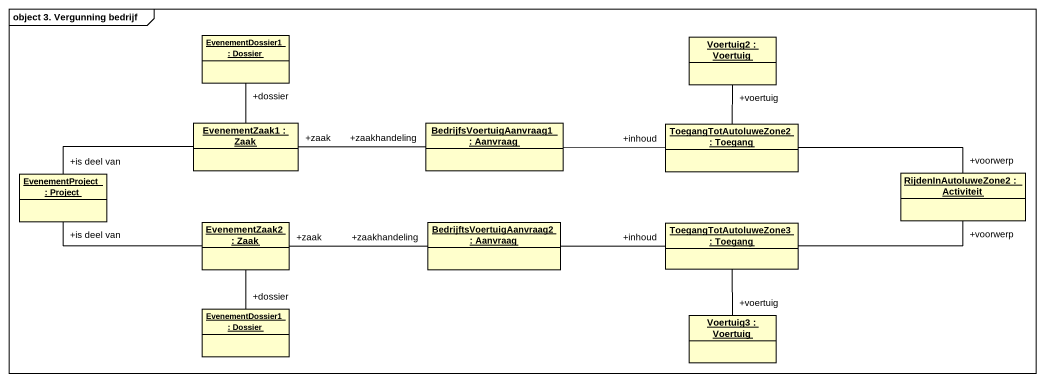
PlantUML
@startuml
mainframe object 3. Vergunning bedrijf
hide circle
hide empty members
object "EvenementDossier1 : Dossier" as EvenementDossier1
object "Voertuig2 : Voertuig" as Voertuig2
object "EvenementZaak1 : Zaak" as EvenementZaak1
object "BedrijfsVoertuigAanvraag1 : Aanvraag" as BedrijfsVoertuigAanvraag1
object "ToegangTotAutoluweZone2 : Toegang" as ToegangTotAutoluweZone2
object "EvenementProject : Project" as EvenementProject
object "RijdenInAutoluweZone2 : Activiteit" as RijdenInAutoluweZone2
object "EvenementZaak2 : Zaak" as EvenementZaak2
object "BedrijftsVoertuigAanvraag2 : Aanvraag" as BedrijftsVoertuigAanvraag2
object "ToegangTotAutoluweZone3 : Toegang" as ToegangTotAutoluweZone3
object "EvenementDossier1 : Dossier" as EvenementDossier1_2
object "Voertuig3 : Voertuig" as Voertuig3
EvenementZaak1 -up- "+dossier" EvenementDossier1
BedrijfsVoertuigAanvraag1 "+zaakhandeling" -left- "+zaak" EvenementZaak1
BedrijfsVoertuigAanvraag1 -right- "+inhoud" ToegangTotAutoluweZone2
ToegangTotAutoluweZone2 -up- "+voertuig" Voertuig2
ToegangTotAutoluweZone2 -right- "+voorwerp" RijdenInAutoluweZone2
EvenementProject "+is deel van" -right- EvenementZaak1
EvenementProject "+is deel van" -right- EvenementZaak2
EvenementZaak2 "+zaak" -right- "+zaakhandeling" BedrijftsVoertuigAanvraag2
EvenementZaak2 -- "+dossier" EvenementDossier1_2
BedrijftsVoertuigAanvraag2 -right- "+inhoud" ToegangTotAutoluweZone3
ToegangTotAutoluweZone3 -right- "+voorwerp" RijdenInAutoluweZone2
ToegangTotAutoluweZone3 -- "+voertuig" Voertuig3
@enduml
